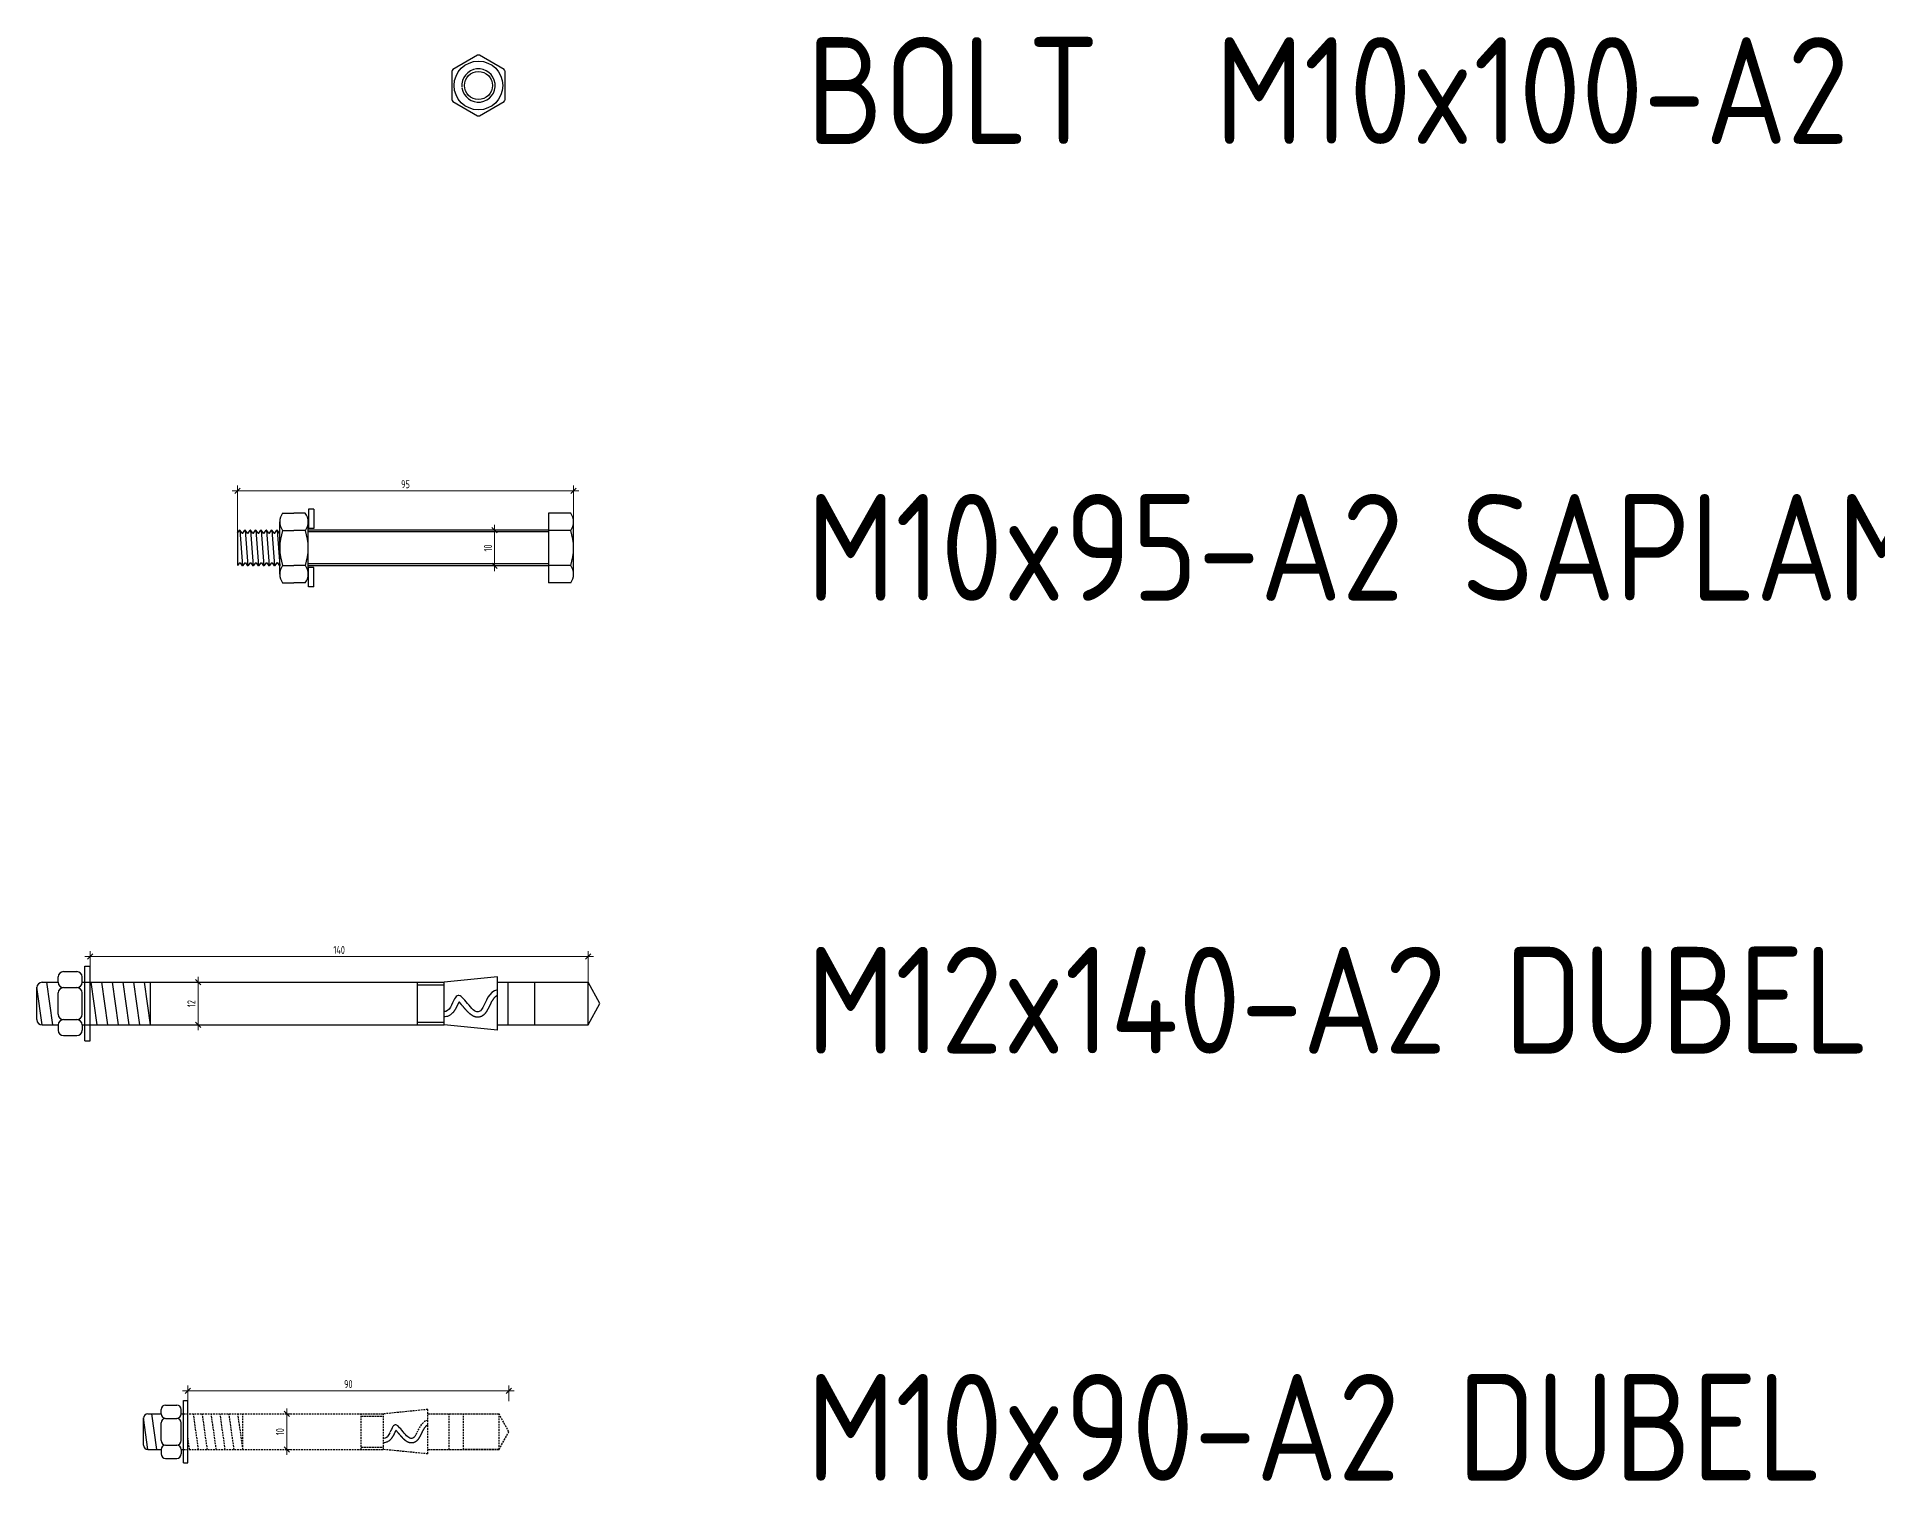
# Model space of a CAD drawing. Header units: millimetres. Extents: x -73550 to -72437, y 41766 to 43371.
# Drawn here: x -73408 to -72891, y 42149 to 42558 of the extents above; entities that cross this region are included whole.
import ezdxf

# ---------------------------------------------------------------- set-up
doc = ezdxf.new("R2010")
doc.units = ezdxf.units.MM
doc.linetypes.add('HIDDEN', pattern=[0.375, 0.25, -0.125])
for name, color, linetype in [('ART_DUBEL', 55, 'Continuous'), ('ART_SAPLAMA', 56, 'Continuous'), ('ART_YZ', 3, 'Continuous'), ('DIM-DTY', 127, 'Continuous')]:
    doc.layers.add(name, color=color, linetype=linetype)
doc.styles.add('YZ', font='archs.shx', dxfattribs={"width": 0.7})
doc.dimstyles.new('1-1', dxfattribs={"dimscale": 0.75, "dimtxt": 3, "dimasz": 2, "dimexe": 2, "dimexo": 2, "dimgap": 1, "dimtad": 1, "dimdec": 0, "dimlfac": -1, "dimzin": 0, "dimdsep": 46, "dimtxsty": 'YZ', "dimblk": 'OBLIQUE', "dimcen": 1, "dimdle": 2, "dimclrt": 256, "dimadec": 0, "dimazin": 0, "dimtfac": 1, "dimtdec": 0, "dimtofl": 0, "dimtmove": 1, "dimatfit": 3, "dimfxl": 1, "dimtolj": 1, "dimtzin": 0, "dimlwd": 5, "dimlwe": 5, "dimarcsym": 0})

# ---------------------------------------------------------------- blocks, each defined once
blk = doc.blocks.new('M10BK')
for p, q in [((0, 7.35), (0, -7.35)), ((0.81, 9.81), (7, 9.81)), ((7, -9.81), (7, 9.81)), ((0.79, 4.91), (7, 4.91)), ((0.79, -4.91), (7, -4.91)), ((0.81, -9.81), (7, -9.81))]:
    blk.add_line(p, q)
for centre, radius, start, end in [((4.15, 7.35), 4.15, 143.5642, 216.1796), ((15.47, -0.01), 15.47, 161.492, 198.4442), ((4.15, -7.35), 4.15, 143.8204, 216.4358)]:
    blk.add_arc(centre, radius, start, end)
blk = doc.blocks.new('M10PK')
for p, q in [((3.6, 10.9), (3.6, 5.5)), ((3.6, 10.9), (5.1, 10.9)), ((5.1, 10.9), (5.1, 5.5)), ((3.6, 5.5), (5.1, 5.5)), ((3.6, -5.5), (5.1, -5.5)), ((3.6, -10.9), (3.6, -5.5)), ((5.1, -10.9), (5.1, -5.5)), ((3.6, -10.9), (5.1, -10.9))]:
    blk.add_line(p, q)
blk = doc.blocks.new('M10SMK')
for p, q in [((0, 7.35), (0, -7.35)), ((0.81, 9.81), (4, 9.81)), ((7.19, 9.81), (4, 9.81)), ((8, 7.35), (8, -7.35)), ((8, 5.8), (8, -7)), ((0.79, 4.91), (4, 4.91)), ((7.21, 4.91), (4, 4.91)), ((8.75, -5), (8, 5)), ((8.05, 5), (8, 5)), ((8.65, 4.19), (8.05, 5)), ((8.65, 4.19), (8.85, 4.19)), ((8.85, 4.19), (9.45, 5)), ((9.45, 5), (9.55, 5)), ((10.25, -5), (9.5, 5)), ((10.15, 4.19), (9.55, 5)), ((10.35, 4.19), (10.15, 4.19)), ((10.35, 4.19), (10.95, 5)), ((10.95, 5), (11.05, 5)), ((11.75, -5), (11, 5)), ((11.65, 4.19), (11.05, 5)), ((11.85, 4.19), (11.65, 4.19)), ((11.85, 4.19), (12.45, 5)), ((12.45, 5), (12.55, 5)), ((13.25, -5), (12.5, 5)), ((13.15, 4.19), (12.55, 5)), ((13.35, 4.19), (13.15, 4.19)), ((13.35, 4.19), (13.95, 5)), ((13.95, 5), (14.05, 5)), ((14.75, -5), (14, 5)), ((14.65, 4.19), (14.05, 5)), ((14.85, 4.19), (14.65, 4.19)), ((14.85, 4.19), (15.45, 5)), ((15.45, 5), (15.55, 5)), ((16.25, -5), (15.5, 5)), ((16.15, 4.19), (15.55, 5)), ((16.35, 4.19), (16.15, 4.19)), ((16.35, 4.19), (16.95, 5)), ((16.95, 5), (17.05, 5)), ((17.75, -5), (17, 5)), ((17.65, 4.19), (17.05, 5)), ((17.85, 4.19), (17.65, 4.19)), ((17.85, 4.19), (18.45, 5)), ((18.45, 5), (18.55, 5)), ((19.25, -5), (18.5, 5)), ((19.15, 4.19), (18.55, 5)), ((19.35, 4.19), (19.15, 4.19)), ((19.35, 4.19), (19.9, 4.93)), ((19.9, -4.19), (19.9, 4.93)), ((0.79, -4.91), (4, -4.91)), ((7.21, -4.91), (4, -4.91)), ((8, -4.19), (8.1, -4.19)), ((8.1, -4.19), (8.7, -5)), ((8.7, -5), (8.8, -5)), ((9.4, -4.19), (8.8, -5)), ((9.6, -4.19), (9.4, -4.19)), ((9.6, -4.19), (10.2, -5)), ((10.2, -5), (10.3, -5)), ((10.9, -4.19), (10.3, -5)), ((11.1, -4.19), (10.9, -4.19)), ((11.1, -4.19), (11.7, -5)), ((11.7, -5), (11.8, -5)), ((12.4, -4.19), (11.8, -5)), ((12.6, -4.19), (12.4, -4.19)), ((12.6, -4.19), (13.2, -5)), ((13.2, -5), (13.3, -5)), ((13.9, -4.19), (13.3, -5)), ((14.1, -4.19), (13.9, -4.19)), ((14.1, -4.19), (14.7, -5)), ((14.7, -5), (14.8, -5)), ((15.4, -4.19), (14.8, -5)), ((15.6, -4.19), (15.4, -4.19)), ((15.6, -4.19), (16.2, -5)), ((16.2, -5), (16.3, -5)), ((16.9, -4.19), (16.3, -5)), ((17.1, -4.19), (16.9, -4.19)), ((17.1, -4.19), (17.7, -5)), ((17.7, -5), (17.8, -5)), ((18.4, -4.19), (17.8, -5)), ((18.6, -4.19), (18.4, -4.19)), ((18.6, -4.19), (19.2, -5)), ((19.2, -5), (19.3, -5)), ((19.9, -4.19), (19.3, -5)), ((0.81, -9.81), (4, -9.81)), ((7.19, -9.81), (4, -9.81))]:
    blk.add_line(p, q)
for centre, radius, start, end in [((4.15, 7.35), 4.15, 143.5642, 216.1796), ((3.85, 7.35), 4.15, 323.8204, 36.4358), ((15.47, -0.01), 15.47, 161.492, 198.4442), ((-7.47, -0.01), 15.47, 341.5558, 18.508), ((4.15, -7.35), 4.15, 143.8204, 216.4358), ((3.85, -7.35), 4.15, 323.5642, 36.1796)]:
    blk.add_arc(centre, radius, start, end)
blk.add_blockref('M10PK', (-5.2, 0))
blk = doc.blocks.new('M10X70')
for p, q in [((34.7, 31.3), (34.7, -36.3)), ((35.2, 31.3), (35.2, -36.3)), ((44.2, 31.3), (44.2, -36.3)), ((44.7, 31.3), (44.7, -36.3))]:
    blk.add_line(p, q)
at = {"rotation": 270}
for name, p in [('M10BK', (39.7, 38.3)), ('M10SMK', (39.7, -36.3))]:
    blk.add_blockref(name, p, dxfattribs=at)
blk = doc.blocks.new('M12X140')
at = {"layer": 'ART_DUBEL', "linetype": 'Continuous'}
for p, q in [((-6, 13.5), (4.62, 15)), ((-6, 13.5), (-6, 9)), ((-6, 10.5), (6, 12.2)), ((-4.5, 15), (4.5, 15)), ((6, 13.5), (6, 9)), ((-9, 7.5), (-9, 3.75)), ((-6, 9), (-7.5, 9)), ((-4.5, 7.5), (-4.5, 3.75)), ((-3, 9), (3, 9)), ((4.5, 7.5), (4.5, 3.75)), ((6, 9), (7.5, 9)), ((9, 7.5), (9, 3.75)), ((-10.5, 1.5), (10.5, 1.5)), ((-10.5, 1.5), (-10.5, 0)), ((-10.5, 0), (10.5, 0)), ((-6, 2.25), (-7.5, 2.25)), ((-6, 2.25), (-6, -99.5)), ((-3, 2.25), (3, 2.25)), ((6, 2.25), (6, -99.5)), ((6, 2.25), (7.5, 2.25)), ((10.5, 1.5), (10.5, 0)), ((-6, -2), (6, -0.3)), ((-6, -5), (6, -3.3)), ((-6, -8), (6, -6.3)), ((-6, -11), (6, -9.3)), ((-6, -14), (6, -12.3)), ((-6, -17), (6, -15.3)), ((-6, -17), (6, -17)), ((-6, -92), (6, -92)), ((-5.25, -92), (-5.25, -99.5)), ((5.25, -92), (5.25, -99.5)), ((-7.5, -114.5), (-6, -99.5)), ((-6, -99.5), (6, -99.5)), ((7.5, -114.5), (6, -99.5)), ((-7.5, -114.5), (7.5, -114.5)), ((-6, -114.5), (-6, -140)), ((-6, -117.5), (6, -117.5)), ((6, -114.5), (6, -140)), ((-6, -125), (6, -125)), ((-6, -140), (0, -143.3)), ((-6, -140), (6, -140)), ((0, -143.3), (6, -140))]:
    blk.add_line(p, q, dxfattribs=at)
for points in [[(2.32, -114.5), (2.29, -114.44), (2.26, -114.37), (2.22, -114.31), (2.18, -114.24), (2.13, -114.17), (2.09, -114.1), (2.03, -114.03), (1.98, -113.97), (1.93, -113.9), (1.87, -113.84), (1.82, -113.78), (1.76, -113.73), (1.71, -113.68), (1.65, -113.62), (1.59, -113.57), (1.53, -113.52), (1.46, -113.47), (1.4, -113.42), (1.33, -113.37), (1.26, -113.32), (1.19, -113.27), (1.11, -113.22), (1.04, -113.17), (0.96, -113.12), (0.88, -113.07), (0.8, -113.02), (0.72, -112.97), (0.64, -112.92), (0.55, -112.87), (0.47, -112.83), (0.38, -112.78), (0.29, -112.73), (0.2, -112.69), (0.11, -112.64), (0.02, -112.6), (-0.07, -112.55), (-0.16, -112.51), (-0.25, -112.46), (-0.34, -112.42), (-0.43, -112.37), (-0.52, -112.33), (-0.61, -112.28), (-0.71, -112.24), (-0.8, -112.19), (-0.89, -112.15), (-0.98, -112.11), (-1.07, -112.06), (-1.16, -112.02), (-1.26, -111.97), (-1.35, -111.93), (-1.44, -111.88), (-1.53, -111.83), (-1.61, -111.79), (-1.7, -111.74), (-1.79, -111.69), (-1.87, -111.64), (-1.96, -111.59), (-2.04, -111.54), (-2.13, -111.49), (-2.21, -111.44), (-2.29, -111.39), (-2.37, -111.33), (-2.45, -111.28), (-2.52, -111.22), (-2.6, -111.16), (-2.67, -111.1), (-2.75, -111.04), (-2.82, -110.98), (-2.89, -110.91), (-2.96, -110.85), (-3.02, -110.78), (-3.09, -110.71), (-3.15, -110.64), (-3.21, -110.56), (-3.27, -110.49), (-3.33, -110.41), (-3.39, -110.33), (-3.44, -110.24), (-3.49, -110.16), (-3.54, -110.07), (-3.58, -109.98), (-3.62, -109.89), (-3.66, -109.8), (-3.69, -109.7), (-3.72, -109.61), (-3.74, -109.51), (-3.77, -109.41), (-3.78, -109.31), (-3.8, -109.21), (-3.81, -109.11), (-3.81, -109.02), (-3.81, -108.92), (-3.81, -108.82), (-3.81, -108.72), (-3.8, -108.62), (-3.78, -108.53), (-3.77, -108.43), (-3.75, -108.34), (-3.73, -108.25), (-3.7, -108.16), (-3.67, -108.08), (-3.64, -107.99), (-3.61, -107.91), (-3.58, -107.83), (-3.54, -107.75), (-3.5, -107.67), (-3.46, -107.59), (-3.42, -107.52), (-3.38, -107.45), (-3.34, -107.38), (-3.29, -107.31), (-3.25, -107.24), (-3.2, -107.17), (-3.15, -107.1), (-3.11, -107.04), (-3.06, -106.97), (-3.01, -106.91), (-2.96, -106.85), (-2.91, -106.79), (-2.85, -106.72), (-2.8, -106.66), (-2.75, -106.6), (-2.69, -106.55), (-2.64, -106.49), (-2.58, -106.43), (-2.53, -106.37), (-2.47, -106.31), (-2.42, -106.26), (-2.36, -106.2), (-2.3, -106.14), (-2.24, -106.09), (-2.18, -106.03), (-2.13, -105.98), (-2.07, -105.92), (-2.01, -105.87), (-1.95, -105.81), (-1.89, -105.76), (-1.83, -105.7), (-1.77, -105.65), (-1.7, -105.6), (-1.64, -105.54), (-1.58, -105.49), (-1.52, -105.44), (-1.46, -105.38), (-1.4, -105.33), (-1.34, -105.28), (-1.28, -105.23), (-1.22, -105.17), (-1.15, -105.12), (-1.09, -105.07), (-1.03, -105.02), (-0.97, -104.97), (-0.91, -104.92), (-0.85, -104.87), (-0.79, -104.82), (-0.73, -104.77), (-0.68, -104.72), (-0.62, -104.67), (-0.56, -104.62), (-0.5, -104.57), (-0.45, -104.52), (-0.39, -104.48), (-0.33, -104.43), (-0.28, -104.38), (-0.23, -104.34), (-0.17, -104.29), (-0.12, -104.25), (-0.07, -104.2), (-0.02, -104.16), (0.03, -104.11), (0.08, -104.07), (0.12, -104.03), (0.17, -103.99), (0.21, -103.95), (0.25, -103.92), (0.28, -103.89), (0.31, -103.86), (0.34, -103.83), (0.37, -103.8), (0.39, -103.78), (0.4, -103.75), (0.41, -103.73), (0.41, -103.71), (0.4, -103.69), (0.39, -103.67), (0.36, -103.65), (0.34, -103.62), (0.3, -103.6), (0.26, -103.58), (0.21, -103.55), (0.16, -103.53), (0.11, -103.5), (0.05, -103.47), (-0.02, -103.44), (-0.08, -103.41), (-0.15, -103.38), (-0.22, -103.35), (-0.29, -103.31), (-0.37, -103.28), (-0.44, -103.24), (-0.52, -103.2), (-0.6, -103.17), (-0.68, -103.13), (-0.76, -103.09), (-0.84, -103.05), (-0.93, -103.01), (-1.01, -102.96), (-1.09, -102.92), (-1.18, -102.88), (-1.26, -102.83), (-1.35, -102.78), (-1.44, -102.74), (-1.52, -102.69), (-1.61, -102.64), (-1.7, -102.58), (-1.78, -102.53), (-1.87, -102.48), (-1.96, -102.42), (-2.04, -102.36), (-2.13, -102.3), (-2.22, -102.24), (-2.3, -102.17), (-2.39, -102.11), (-2.47, -102.04), (-2.56, -101.96), (-2.64, -101.89), (-2.72, -101.81), (-2.81, -101.72), (-2.89, -101.63), (-2.98, -101.52), (-3.07, -101.41), (-3.15, -101.29), (-3.24, -101.16), (-3.33, -101.01), (-3.42, -100.84), (-3.5, -100.64), (-3.58, -100.42), (-3.65, -100.15), (-3.71, -99.85), (-3.76, -99.5)], [(3.9, -114.5), (3.62, -113.67), (3.14, -112.96), (2.51, -112.36), (1.78, -111.84), (1, -111.4), (0.22, -111.02), (-0.51, -110.67), (-1.14, -110.35), (-1.63, -110.03), (-1.99, -109.72), (-2.22, -109.4), (-2.33, -109.08), (-2.32, -108.75), (-2.22, -108.42), (-2.01, -108.07), (-1.72, -107.7), (-1.36, -107.32), (-0.94, -106.92), (-0.48, -106.52), (0, -106.11), (0.47, -105.71), (0.93, -105.32), (1.34, -104.95), (1.7, -104.6), (1.98, -104.28), (2.17, -103.98), (2.28, -103.69), (2.29, -103.43), (2.2, -103.17), (2.01, -102.92), (1.72, -102.68), (1.31, -102.42), (0.8, -102.17), (0.21, -101.89), (-0.4, -101.6), (-0.99, -101.27), (-1.52, -100.91), (-1.93, -100.49), (-2.19, -100.03), (-2.25, -99.5)]]:
    blk.add_lwpolyline(points, dxfattribs=at)
for centre, start, end in [((-4.5, 13.5), 90, 180), ((4.5, 13.5), 0, 90), ((-7.5, 7.5), 90, 180), ((-6, 7.5), 0, 90), ((-3, 7.5), 90, 180), ((3, 7.5), 0, 90), ((6, 7.5), 90, 180), ((7.5, 7.5), 0, 90), ((-7.5, 3.75), 180, 270), ((-6, 3.75), 270, 0), ((-3, 3.75), 180, 270), ((3, 3.75), 270, 0), ((6, 3.75), 180, 270), ((7.5, 3.75), 270, 0)]:
    blk.add_arc(centre, 1.5, start, end, dxfattribs=at)
blk = doc.blocks.new('M10X090')
at = {"layer": 'ART_DUBEL', "linetype": 'Continuous'}
for p, q in [((-5, 11.25), (3.85, 12.5)), ((-5, 11.25), (-5, 7.5)), ((-3.75, 12.5), (3.75, 12.5)), ((5, 11.25), (5, 7.5)), ((-7.5, 6.25), (-7.5, 3.12)), ((-5, 7.5), (-6.25, 7.5)), ((-5, 8.75), (5, 10.16)), ((-3.75, 6.25), (-3.75, 3.12)), ((-2.5, 7.5), (2.5, 7.5)), ((3.75, 6.25), (3.75, 3.12)), ((5, 7.5), (6.25, 7.5)), ((7.5, 6.25), (7.5, 3.12)), ((-8.75, 1.25), (8.75, 1.25)), ((-8.75, 1.25), (-8.75, 0)), ((-8.75, 0), (8.75, 0)), ((-5, 1.88), (-6.25, 1.88)), ((-2.5, 1.88), (2.5, 1.88)), ((5, 1.88), (6.25, 1.88)), ((8.75, 1.25), (8.75, 0))]:
    blk.add_line(p, q, dxfattribs=at)
at = {"layer": 'ART_DUBEL', "linetype": 'HIDDEN', "ltscale": 2}
for p, q in [((-5, 1.88), (-5, -55)), ((-5, -0.5), (-1.46, 0)), ((5, 1.88), (5, -55)), ((-5, -3), (5, -1.59)), ((-5, -5.5), (5, -4.09)), ((-5, -8), (5, -6.59)), ((-5, -10.5), (5, -9.09)), ((-5, -13), (5, -11.59)), ((-5, -15.5), (5, -14.09)), ((-5, -15.5), (5, -15.5)), ((-5, -48.75), (5, -48.75)), ((-4.38, -48.75), (-4.38, -55)), ((4.38, -48.75), (4.38, -55)), ((-6.25, -67.5), (-5, -55)), ((-5, -55), (5, -55)), ((6.25, -67.5), (5, -55)), ((-6.25, -67.5), (6.25, -67.5)), ((-5, -67.5), (-5, -87.5)), ((5, -67.5), (5, -87.5)), ((-5, -73.5), (5, -73.5)), ((-5, -87.5), (-5, -77.5)), ((-5, -77.5), (5, -77.5)), ((-5, -87.5), (0, -90.25)), ((-5, -87.5), (5, -87.5)), ((0, -90.25), (5, -87.5))]:
    blk.add_line(p, q, dxfattribs=at)
for points in [[(1.93, -67.5), (1.91, -67.45), (1.88, -67.4), (1.85, -67.34), (1.82, -67.28), (1.78, -67.22), (1.74, -67.17), (1.69, -67.11), (1.65, -67.05), (1.61, -67), (1.56, -66.95), (1.52, -66.9), (1.47, -66.86), (1.42, -66.81), (1.37, -66.77), (1.32, -66.73), (1.27, -66.68), (1.22, -66.64), (1.16, -66.6), (1.11, -66.56), (1.05, -66.51), (0.99, -66.47), (0.93, -66.43), (0.86, -66.39), (0.8, -66.35), (0.73, -66.31), (0.67, -66.27), (0.6, -66.23), (0.53, -66.19), (0.46, -66.15), (0.39, -66.11), (0.32, -66.07), (0.24, -66.03), (0.17, -65.99), (0.1, -65.95), (0.02, -65.91), (-0.05, -65.88), (-0.13, -65.84), (-0.21, -65.8), (-0.28, -65.76), (-0.36, -65.73), (-0.44, -65.69), (-0.51, -65.65), (-0.59, -65.62), (-0.67, -65.58), (-0.74, -65.54), (-0.82, -65.5), (-0.89, -65.47), (-0.97, -65.43), (-1.05, -65.39), (-1.12, -65.36), (-1.2, -65.32), (-1.27, -65.28), (-1.34, -65.24), (-1.42, -65.2), (-1.49, -65.16), (-1.56, -65.12), (-1.63, -65.08), (-1.7, -65.04), (-1.77, -64.99), (-1.84, -64.95), (-1.91, -64.91), (-1.97, -64.86), (-2.04, -64.81), (-2.1, -64.77), (-2.17, -64.72), (-2.23, -64.67), (-2.29, -64.62), (-2.35, -64.57), (-2.41, -64.51), (-2.46, -64.46), (-2.52, -64.4), (-2.57, -64.34), (-2.63, -64.28), (-2.68, -64.22), (-2.73, -64.16), (-2.78, -64.09), (-2.82, -64.02), (-2.87, -63.95), (-2.91, -63.88), (-2.95, -63.81), (-2.98, -63.74), (-3.02, -63.66), (-3.05, -63.58), (-3.07, -63.5), (-3.1, -63.42), (-3.12, -63.34), (-3.14, -63.26), (-3.15, -63.18), (-3.16, -63.09), (-3.17, -63.01), (-3.18, -62.93), (-3.18, -62.85), (-3.18, -62.76), (-3.17, -62.68), (-3.16, -62.6), (-3.15, -62.52), (-3.14, -62.45), (-3.12, -62.37), (-3.1, -62.29), (-3.08, -62.22), (-3.06, -62.15), (-3.04, -62.08), (-3.01, -62.01), (-2.98, -61.94), (-2.95, -61.87), (-2.92, -61.81), (-2.89, -61.74), (-2.85, -61.68), (-2.82, -61.62), (-2.78, -61.56), (-2.74, -61.5), (-2.71, -61.45), (-2.67, -61.39), (-2.63, -61.34), (-2.59, -61.28), (-2.55, -61.23), (-2.51, -61.17), (-2.46, -61.12), (-2.42, -61.07), (-2.38, -61.02), (-2.33, -60.97), (-2.29, -60.92), (-2.24, -60.87), (-2.2, -60.82), (-2.15, -60.77), (-2.11, -60.73), (-2.06, -60.68), (-2.01, -60.63), (-1.97, -60.58), (-1.92, -60.54), (-1.87, -60.49), (-1.82, -60.44), (-1.77, -60.4), (-1.72, -60.35), (-1.67, -60.31), (-1.62, -60.26), (-1.57, -60.22), (-1.52, -60.17), (-1.47, -60.12), (-1.42, -60.08), (-1.37, -60.04), (-1.32, -59.99), (-1.27, -59.95), (-1.22, -59.9), (-1.17, -59.86), (-1.11, -59.82), (-1.06, -59.77), (-1.01, -59.73), (-0.96, -59.69), (-0.91, -59.64), (-0.86, -59.6), (-0.81, -59.56), (-0.76, -59.51), (-0.71, -59.47), (-0.66, -59.43), (-0.61, -59.39), (-0.56, -59.35), (-0.51, -59.31), (-0.47, -59.27), (-0.42, -59.23), (-0.37, -59.19), (-0.32, -59.15), (-0.28, -59.11), (-0.23, -59.07), (-0.19, -59.03), (-0.14, -58.99), (-0.1, -58.95), (-0.06, -58.92), (-0.02, -58.88), (0.03, -58.84), (0.06, -58.81), (0.1, -58.78), (0.14, -58.74), (0.17, -58.71), (0.21, -58.68), (0.24, -58.65), (0.26, -58.63), (0.29, -58.61), (0.31, -58.58), (0.32, -58.56), (0.33, -58.54), (0.34, -58.53), (0.34, -58.51), (0.33, -58.49), (0.32, -58.47), (0.3, -58.45), (0.28, -58.44), (0.25, -58.42), (0.22, -58.4), (0.18, -58.38), (0.13, -58.36), (0.09, -58.33), (0.04, -58.31), (-0.01, -58.29), (-0.07, -58.26), (-0.12, -58.23), (-0.18, -58.21), (-0.24, -58.18), (-0.31, -58.15), (-0.37, -58.12), (-0.44, -58.09), (-0.5, -58.05), (-0.57, -58.02), (-0.64, -57.99), (-0.7, -57.96), (-0.77, -57.92), (-0.84, -57.89), (-0.91, -57.85), (-0.98, -57.81), (-1.05, -57.78), (-1.12, -57.74), (-1.2, -57.7), (-1.27, -57.66), (-1.34, -57.61), (-1.41, -57.57), (-1.49, -57.53), (-1.56, -57.48), (-1.63, -57.43), (-1.7, -57.38), (-1.77, -57.33), (-1.85, -57.28), (-1.92, -57.23), (-1.99, -57.17), (-2.06, -57.11), (-2.13, -57.05), (-2.2, -56.99), (-2.27, -56.92), (-2.34, -56.85), (-2.41, -56.77), (-2.48, -56.69), (-2.56, -56.59), (-2.63, -56.49), (-2.7, -56.38), (-2.78, -56.26), (-2.85, -56.12), (-2.92, -55.95), (-2.98, -55.76), (-3.04, -55.54), (-3.09, -55.29), (-3.13, -55)], [(3.25, -67.5), (3.01, -66.81), (2.61, -66.22), (2.09, -65.71), (1.48, -65.29), (0.84, -64.92), (0.19, -64.6), (-0.42, -64.31), (-0.95, -64.04), (-1.36, -63.78), (-1.66, -63.51), (-1.85, -63.25), (-1.94, -62.98), (-1.94, -62.71), (-1.85, -62.43), (-1.68, -62.14), (-1.44, -61.83), (-1.13, -61.51), (-0.78, -61.18), (-0.4, -60.85), (0, -60.51), (0.39, -60.18), (0.77, -59.85), (1.12, -59.54), (1.42, -59.25), (1.65, -58.98), (1.81, -58.73), (1.9, -58.5), (1.91, -58.27), (1.84, -58.06), (1.68, -57.85), (1.43, -57.65), (1.09, -57.44), (0.66, -57.22), (0.18, -57), (-0.33, -56.75), (-0.82, -56.48), (-1.26, -56.17), (-1.61, -55.83), (-1.83, -55.44), (-1.87, -55)]]:
    blk.add_lwpolyline(points, dxfattribs=at)
at = {"layer": 'ART_DUBEL', "linetype": 'Continuous'}
for centre, start, end in [((-3.75, 11.25), 90, 180), ((3.75, 11.25), 0, 90), ((-6.25, 6.25), 90, 180), ((-5, 6.25), 0, 90), ((-2.5, 6.25), 90, 180), ((2.5, 6.25), 0, 90), ((5, 6.25), 90, 180), ((6.25, 6.25), 0, 90), ((-6.25, 3.12), 180, 270), ((-5, 3.12), 270, 0), ((-2.5, 3.12), 180, 270), ((2.5, 3.12), 270, 0), ((5, 3.12), 180, 270), ((6.25, 3.12), 270, 0)]:
    blk.add_arc(centre, 1.25, start, end, dxfattribs=at)
blk = doc.blocks.new('_OBLIQUE')
at = {"color": 0, "linetype": 'ByBlock'}
blk.add_line((-0.5, -0.5), (0.5, 0.5), dxfattribs=at)
blk = doc.blocks.new('*D45')
at = {"layer": 'Defpoints', "color": 0, "transparency": 16777216}
for p in [(-73275.48, 42177.47), (-73365.73, 42173.01), (-73275.48, 42173.01)]:
    blk.add_point(p, dxfattribs=at)
at = {"layer": 'DIM-DTY', "color": 0, "lineweight": 5, "transparency": 16777216}
for p, q in [((-73365.73, 42174.51), (-73365.73, 42178.97)), ((-73275.48, 42174.51), (-73275.48, 42178.97)), ((-73367.23, 42177.47), (-73273.98, 42177.47))]:
    blk.add_line(p, q, dxfattribs=at)
at = {"layer": 'DIM-DTY', "color": 0, "lineweight": 5, "transparency": 16777216, "xscale": 1.5, "yscale": 1.5, "zscale": 1.5, "rotation": 180}
blk.add_blockref('_OBLIQUE', (-73365.73, 42177.47), dxfattribs=at)
at = {"layer": 'DIM-DTY', "color": 0, "lineweight": 5, "transparency": 16777216, "xscale": 1.5, "yscale": 1.5, "zscale": 1.5}
blk.add_blockref('_OBLIQUE', (-73275.48, 42177.47), dxfattribs=at)
at = {"layer": 'DIM-DTY', "transparency": 16777216, "insert": (-73320.61, 42179.34), "char_height": 2.25, "attachment_point": 5, "style": 'YZ'}
blk.add_mtext('\\A1;90', dxfattribs=at)
blk = doc.blocks.new('*D46')
at = {"layer": 'Defpoints', "color": 0, "transparency": 16777216}
for p in [(-73339.17, 42170.96), (-73339.17, 42160.96), (-73337.93, 42160.96)]:
    blk.add_point(p, dxfattribs=at)
at = {"layer": 'DIM-DTY', "color": 0, "lineweight": 5, "transparency": 16777216}
for p, q in [((-73337.93, 42172.46), (-73337.93, 42159.46)), ((-73337.67, 42170.96), (-73336.43, 42170.96)), ((-73337.67, 42160.96), (-73336.43, 42160.96))]:
    blk.add_line(p, q, dxfattribs=at)
at = {"layer": 'DIM-DTY', "color": 0, "lineweight": 5, "transparency": 16777216, "xscale": 1.5, "yscale": 1.5, "zscale": 1.5}
for p, rotation in [((-73337.93, 42170.96), 90), ((-73337.93, 42160.96), 270)]:
    blk.add_blockref('_OBLIQUE', p, dxfattribs=dict(at, rotation=rotation))
at = {"layer": 'DIM-DTY', "transparency": 16777216, "insert": (-73339.81, 42165.96), "char_height": 2.25, "attachment_point": 5, "rotation": 90, "style": 'YZ'}
blk.add_mtext('\\A1;10', dxfattribs=at)
blk = doc.blocks.new('*D47')
at = {"layer": 'Defpoints', "color": 0, "transparency": 16777216}
for p in [(-73366.31, 42292.31), (-73366.31, 42280.31), (-73362.85, 42280.31)]:
    blk.add_point(p, dxfattribs=at)
at = {"layer": 'DIM-DTY', "color": 0, "lineweight": 5, "transparency": 16777216}
for p, q in [((-73364.81, 42292.31), (-73361.35, 42292.31)), ((-73362.85, 42293.81), (-73362.85, 42278.81)), ((-73364.81, 42280.31), (-73361.35, 42280.31))]:
    blk.add_line(p, q, dxfattribs=at)
at = {"layer": 'DIM-DTY', "color": 0, "lineweight": 5, "transparency": 16777216, "xscale": 1.5, "yscale": 1.5, "zscale": 1.5}
for p, rotation in [((-73362.85, 42292.31), 90), ((-73362.85, 42280.31), 270)]:
    blk.add_blockref('_OBLIQUE', p, dxfattribs=dict(at, rotation=rotation))
at = {"layer": 'DIM-DTY', "transparency": 16777216, "insert": (-73364.73, 42286.31), "char_height": 2.25, "attachment_point": 5, "rotation": 90, "style": 'YZ'}
blk.add_mtext('\\A1;12', dxfattribs=at)
blk = doc.blocks.new('*D48')
at = {"layer": 'Defpoints', "color": 0, "transparency": 16777216}
for p in [(-73253.19, 42299.53), (-73393.19, 42294.34), (-73253.19, 42286.31)]:
    blk.add_point(p, dxfattribs=at)
at = {"layer": 'DIM-DTY', "color": 0, "lineweight": 5, "transparency": 16777216}
for p, q in [((-73394.69, 42299.53), (-73251.69, 42299.53)), ((-73393.19, 42295.84), (-73393.19, 42301.03)), ((-73253.19, 42287.81), (-73253.19, 42301.03))]:
    blk.add_line(p, q, dxfattribs=at)
at = {"layer": 'DIM-DTY', "color": 0, "lineweight": 5, "transparency": 16777216, "xscale": 1.5, "yscale": 1.5, "zscale": 1.5, "rotation": 180}
blk.add_blockref('_OBLIQUE', (-73393.19, 42299.53), dxfattribs=at)
at = {"layer": 'DIM-DTY', "color": 0, "lineweight": 5, "transparency": 16777216, "xscale": 1.5, "yscale": 1.5, "zscale": 1.5}
blk.add_blockref('_OBLIQUE', (-73253.19, 42299.53), dxfattribs=at)
at = {"layer": 'DIM-DTY', "transparency": 16777216, "insert": (-73323.19, 42301.4), "char_height": 2.25, "attachment_point": 5, "style": 'YZ'}
blk.add_mtext('\\A1;140', dxfattribs=at)
blk = doc.blocks.new('*D49')
at = {"layer": 'Defpoints', "color": 0, "transparency": 16777216}
for p in [(-73279.16, 42419.4), (-73279.47, 42409.4), (-73279.16, 42409.4)]:
    blk.add_point(p, dxfattribs=at)
at = {"layer": 'DIM-DTY', "color": 0, "lineweight": 5, "transparency": 16777216}
for p, q in [((-73280.66, 42419.4), (-73280.97, 42419.4)), ((-73279.47, 42420.9), (-73279.47, 42407.9)), ((-73280.66, 42409.4), (-73280.97, 42409.4))]:
    blk.add_line(p, q, dxfattribs=at)
at = {"layer": 'DIM-DTY', "color": 0, "lineweight": 5, "transparency": 16777216, "xscale": 1.5, "yscale": 1.5, "zscale": 1.5}
for p, rotation in [((-73279.47, 42419.4), 90), ((-73279.47, 42409.4), 270)]:
    blk.add_blockref('_OBLIQUE', p, dxfattribs=dict(at, rotation=rotation))
at = {"layer": 'DIM-DTY', "transparency": 16777216, "insert": (-73281.35, 42414.4), "char_height": 2.25, "attachment_point": 5, "rotation": 90, "style": 'YZ'}
blk.add_mtext('\\A1;10', dxfattribs=at)
blk = doc.blocks.new('*D50')
at = {"layer": 'Defpoints', "color": 0, "transparency": 16777216}
for p in [(-73351.79, 42430.45), (-73257.29, 42419.53), (-73351.79, 42415.75)]:
    blk.add_point(p, dxfattribs=at)
at = {"layer": 'DIM-DTY', "color": 0, "lineweight": 5, "transparency": 16777216}
for p, q in [((-73351.79, 42417.25), (-73351.79, 42431.95)), ((-73257.29, 42421.03), (-73257.29, 42431.95)), ((-73255.79, 42430.45), (-73353.29, 42430.45))]:
    blk.add_line(p, q, dxfattribs=at)
at = {"layer": 'DIM-DTY', "color": 0, "lineweight": 5, "transparency": 16777216, "xscale": 1.5, "yscale": 1.5, "zscale": 1.5, "rotation": 180}
blk.add_blockref('_OBLIQUE', (-73351.79, 42430.45), dxfattribs=at)
at = {"layer": 'DIM-DTY', "color": 0, "lineweight": 5, "transparency": 16777216, "xscale": 1.5, "yscale": 1.5, "zscale": 1.5}
blk.add_blockref('_OBLIQUE', (-73257.29, 42430.45), dxfattribs=at)
at = {"layer": 'DIM-DTY', "transparency": 16777216, "insert": (-73304.54, 42432.33), "char_height": 2.25, "attachment_point": 5, "style": 'YZ'}
blk.add_mtext('\\A1;95', dxfattribs=at)

msp = doc.modelspace()

# ---------------------------------------------------------------- linework, layer by layer
at = {"layer": 'ART_SAPLAMA'}
msp.add_lwpolyline([(-73276.82, 42539.92, 0.017378), (-73276.52, 42540.43), (-73276.52, 42548.41, 0.017378), (-73276.82, 42548.92), (-73283.73, 42552.91, 0.017378), (-73284.32, 42552.91), (-73291.23, 42548.92, 0.017378), (-73291.52, 42548.41), (-73291.52, 42540.43, 0.017378), (-73291.23, 42539.92), (-73284.32, 42535.93, 0.017378), (-73283.73, 42535.93)], format="xyb", close=True, dxfattribs=at)
for radius in [6.84, 3.93]:
    msp.add_circle((-73284.02, 42544.42), radius, dxfattribs=at)
msp.add_arc((-73284.02, 42544.42), 4.69, 187.895, 185.7296, dxfattribs=at)

# ---------------------------------------------------------------- block references
at = {"layer": 'ART_DUBEL'}
for name, p, rotation in [('M10X70', (-73295.59, 42454.1), 270), ('M12X140', (-73393.19, 42286.31), 90), ('M10X090', (-73365.73, 42165.96), 90)]:
    msp.add_blockref(name, p, dxfattribs=dict(at, rotation=rotation))

# ---------------------------------------------------------------- texts
at = {"layer": 'ART_YZ', "style": 'YZ'}
for s, p in [('BOLT  M10x100-A2 ', (-73191.8, 42528.01)), ('M10x95-A2 SAPLAMA (BOLT  M10x95-A2)', (-73191.8, 42399.58)), ('M12x140-A2 DUBEL (ANCHOR BOLT M12x140-A2)', (-73191.8, 42272.27)), ('M10x90-A2 DUBEL (ANCHOR BOLT M10x90-A2)', (-73191.8, 42152.19))]:
    msp.add_text(s, height=30, dxfattribs=at).set_placement(p)

# ---------------------------------------------------------------- dimensions: what is measured, and where the dimension line sits
at = {"layer": 'DIM-DTY'}
for base, p1, p2, picture, middle in [((-73351.7923791, 42430.45261636), (-73257.2923791, 42419.53483218), (-73351.7923791, 42415.75328621), '*D50', (-73304.5423791, 42432.32761636)), ((-73253.19, 42299.53), (-73393.19, 42294.34), (-73253.19, 42286.31), '*D48', (-73323.19, 42301.4)), ((-73275.48, 42177.47), (-73365.73, 42173.01), (-73275.48, 42173.01), '*D45', (-73320.61, 42179.34))]:
    dim = msp.add_linear_dim(base=base, p1=p1, p2=p2, dimstyle='1-1', dxfattribs=at)
    dim.commit()
    dim.dimension.update_dxf_attribs({"geometry": picture, "text_midpoint": middle})
for base, p1, p2, picture, middle in [((-73279.47, 42409.4), (-73279.16, 42419.4), (-73279.16, 42409.4), '*D49', (-73281.35, 42414.4)), ((-73362.85, 42280.31), (-73366.31, 42292.31), (-73366.31, 42280.31), '*D47', (-73364.73, 42286.31)), ((-73337.93, 42160.96), (-73339.17, 42170.96), (-73339.17, 42160.96), '*D46', (-73339.81, 42165.96))]:
    dim = msp.add_linear_dim(base=base, p1=p1, p2=p2, angle=90, dimstyle='1-1', dxfattribs=at)
    dim.commit()
    dim.dimension.update_dxf_attribs({"geometry": picture, "text_midpoint": middle})

doc.saveas('drawing.dxf')
